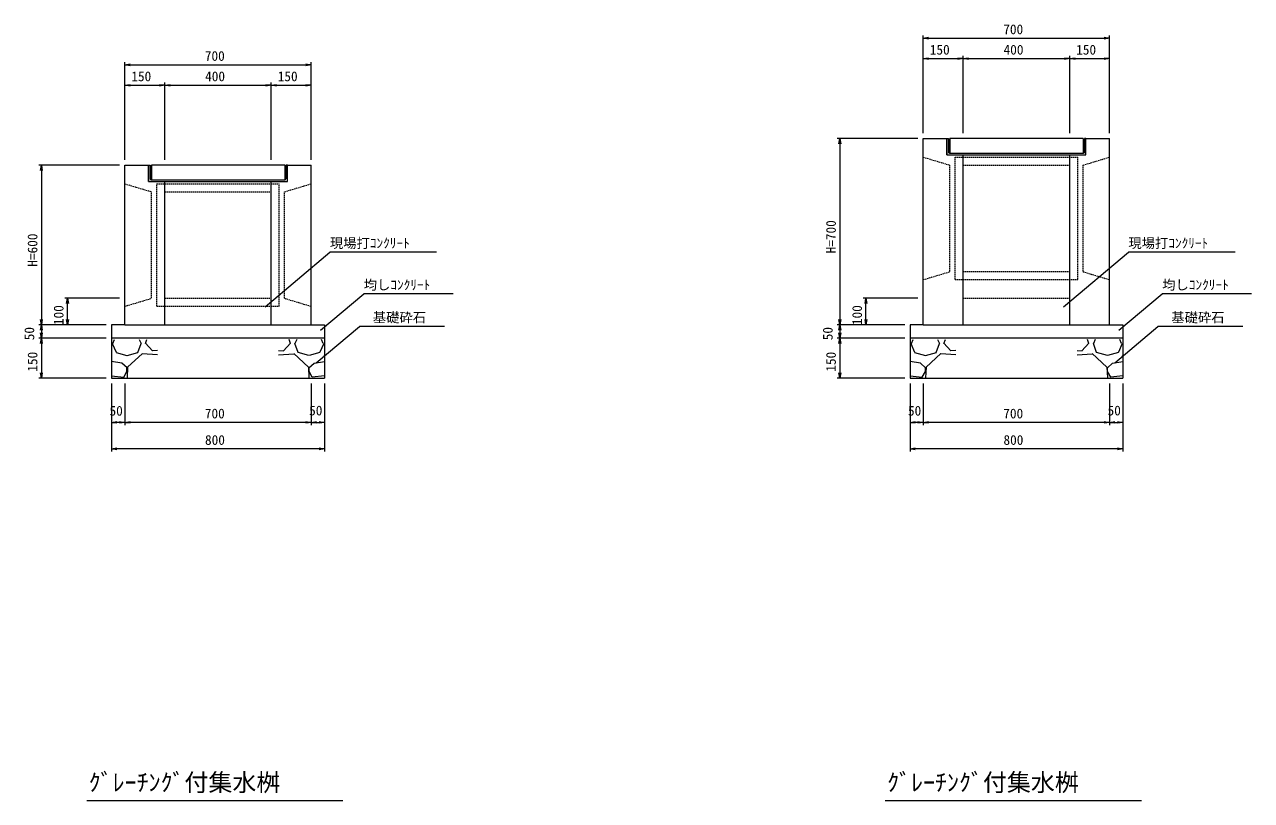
# Model space of a CAD drawing. Units: millimetres on the paper. Extents: x 0 to 841, y 0 to 594.
# Drawn here: x 382.8 to 613.3, y 299.7 to 445.3 of the extents above; entities that cross this region are included whole.
import ezdxf
from ezdxf.enums import TextEntityAlignment as Align

# ---------------------------------------------------------------- set-up
doc = ezdxf.new("R2010")
doc.units = ezdxf.units.MM
doc.linetypes.add('USER1', pattern=[0.375, 0.25, -0.125])
for name, color, linetype, lineweight in [('D-STR-DIM（寸法）', 7, 'Continuous', 18), ('D-STR-HTXT（旗揚げ）', 7, 'Continuous', 18), ('D-STR-STR1（構造物）', 4, 'Continuous', 18), ('D-STR-STRn（構造物）', 7, 'Continuous', 18), ('D-STR（構造物外形線）', 1, 'Continuous', 18)]:
    doc.layers.add(name, color=color, linetype=linetype, lineweight=lineweight)
doc.layers.add('D-STR-TXT（文字）', color=7, linetype='Continuous')
doc.layers.add('D-TTL-TXT（文字）', color=7, linetype='Continuous')
doc.styles.add('ＭＳ ゴシック', font='')
doc.styles.get('ＭＳ ゴシック').set_extended_font_data('MS Gothic')

msp = doc.modelspace()

# ---------------------------------------------------------------- linework, layer by layer
at = {"layer": 'D-STR-DIM（寸法）'}
for p, q in [((551.681, 424.928), (551.681, 443.256)), ((551.681, 442.756), (552.681, 442.923)), ((552.681, 442.59), (551.681, 442.756)), ((551.681, 442.756), (552.681, 442.756)), ((552.681, 442.756), (585.681, 442.756)), ((585.681, 442.923), (586.681, 442.756)), ((586.681, 442.756), (585.681, 442.59)), ((586.681, 442.756), (585.681, 442.756)), ((586.681, 424.928), (586.681, 443.256)), ((401.681, 419.928), (401.681, 438.256)), ((436.681, 419.928), (436.681, 438.256)), ((551.681, 424.928), (551.681, 439.428)), ((551.681, 438.928), (552.681, 439.094)), ((552.681, 438.761), (551.681, 438.928)), ((551.681, 438.928), (552.681, 438.928)), ((552.681, 438.928), (558.181, 438.928)), ((558.181, 439.094), (559.181, 438.928)), ((559.181, 438.928), (558.181, 438.761)), ((559.181, 438.928), (558.181, 438.928)), ((559.181, 424.928), (559.181, 439.428)), ((559.181, 424.928), (559.181, 439.428)), ((559.181, 438.928), (560.181, 439.094)), ((560.181, 438.761), (559.181, 438.928)), ((559.181, 438.928), (560.181, 438.928)), ((560.181, 438.928), (578.181, 438.928)), ((578.181, 439.094), (579.181, 438.928)), ((579.181, 438.928), (578.181, 438.761)), ((579.181, 438.928), (578.181, 438.928)), ((579.181, 424.928), (579.181, 439.428)), ((579.181, 424.928), (579.181, 439.428)), ((579.181, 438.928), (580.181, 439.094)), ((580.181, 438.761), (579.181, 438.928)), ((579.181, 438.928), (580.181, 438.928)), ((580.181, 438.928), (585.681, 438.928)), ((585.681, 439.094), (586.681, 438.928)), ((586.681, 438.928), (585.681, 438.761)), ((586.681, 438.928), (585.681, 438.928)), ((586.681, 424.928), (586.681, 439.428)), ((401.681, 437.756), (402.681, 437.923)), ((402.681, 437.59), (401.681, 437.756)), ((401.681, 437.756), (402.681, 437.756)), ((402.681, 437.756), (435.681, 437.756)), ((435.681, 437.923), (436.681, 437.756)), ((436.681, 437.756), (435.681, 437.59)), ((436.681, 437.756), (435.681, 437.756)), ((401.681, 419.928), (401.681, 434.428)), ((401.681, 433.928), (402.681, 434.094)), ((402.681, 433.761), (401.681, 433.928)), ((401.681, 433.928), (402.681, 433.928)), ((402.681, 433.928), (408.181, 433.928)), ((408.181, 434.094), (409.181, 433.928)), ((409.181, 433.928), (408.181, 433.761)), ((409.181, 433.928), (408.181, 433.928)), ((409.181, 419.928), (409.181, 434.428)), ((409.181, 419.928), (409.181, 434.428)), ((409.181, 433.928), (410.181, 434.094)), ((410.181, 433.761), (409.181, 433.928)), ((409.181, 433.928), (410.181, 433.928)), ((410.181, 433.928), (428.181, 433.928)), ((428.181, 434.094), (429.181, 433.928)), ((429.181, 433.928), (428.181, 433.761)), ((429.181, 433.928), (428.181, 433.928)), ((429.181, 419.928), (429.181, 434.428)), ((429.181, 419.928), (429.181, 434.428)), ((429.181, 433.928), (430.181, 434.094)), ((430.181, 433.761), (429.181, 433.928)), ((429.181, 433.928), (430.181, 433.928)), ((430.181, 433.928), (435.681, 433.928)), ((435.681, 434.094), (436.681, 433.928)), ((436.681, 433.928), (435.681, 433.761)), ((436.681, 433.928), (435.681, 433.928)), ((436.681, 419.928), (436.681, 434.428)), ((550.681, 423.928), (535.496, 423.928)), ((535.829, 422.928), (535.996, 423.928)), ((535.996, 423.928), (536.162, 422.928)), ((535.996, 423.928), (535.996, 422.928)), ((535.996, 422.928), (535.996, 389.928)), ((400.681, 418.928), (385.496, 418.928)), ((385.829, 417.928), (385.996, 418.928)), ((385.996, 418.928), (386.162, 417.928)), ((385.996, 418.928), (385.996, 417.928)), ((385.996, 417.928), (385.996, 389.928)), ((400.681, 393.928), (390.405, 393.928)), ((390.738, 392.928), (390.905, 393.928)), ((390.905, 393.928), (391.072, 392.928)), ((390.905, 393.928), (390.905, 392.928)), ((390.905, 389.928), (390.905, 392.928)), ((550.681, 393.928), (540.405, 393.928)), ((540.738, 392.928), (540.905, 393.928)), ((540.905, 393.928), (541.072, 392.928)), ((540.905, 393.928), (540.905, 392.928)), ((540.905, 389.928), (540.905, 392.928)), ((385.996, 388.928), (385.829, 389.928)), ((386.162, 389.928), (385.996, 388.928)), ((385.996, 388.928), (385.996, 389.928)), ((390.905, 388.928), (390.738, 389.928)), ((391.072, 389.928), (390.905, 388.928)), ((390.905, 388.928), (390.905, 389.928)), ((535.996, 388.928), (535.829, 389.928)), ((536.162, 389.928), (535.996, 388.928)), ((535.996, 388.928), (535.996, 389.928)), ((540.905, 388.928), (540.738, 389.928)), ((541.072, 389.928), (540.905, 388.928)), ((540.905, 388.928), (540.905, 389.928)), ((398.181, 388.928), (385.496, 388.928)), ((395.681, 388.928), (385.496, 388.928)), ((385.829, 387.928), (385.996, 388.928)), ((385.996, 386.428), (385.829, 387.428)), ((385.996, 388.928), (386.162, 387.928)), ((385.996, 388.928), (385.996, 387.928)), ((385.996, 387.928), (385.996, 387.428)), ((386.162, 387.428), (385.996, 386.428)), ((385.996, 386.428), (385.996, 387.428)), ((398.181, 388.928), (390.405, 388.928)), ((548.181, 388.928), (535.496, 388.928)), ((545.681, 388.928), (535.496, 388.928)), ((535.829, 387.928), (535.996, 388.928)), ((535.996, 386.428), (535.829, 387.428)), ((535.996, 388.928), (536.162, 387.928)), ((535.996, 388.928), (535.996, 387.928)), ((535.996, 387.928), (535.996, 387.428)), ((536.162, 387.428), (535.996, 386.428)), ((535.996, 386.428), (535.996, 387.428)), ((548.181, 388.928), (540.405, 388.928)), ((398.181, 386.428), (385.496, 386.428)), ((398.181, 386.428), (385.496, 386.428)), ((385.829, 385.428), (385.996, 386.428)), ((385.996, 386.428), (386.162, 385.428)), ((385.996, 386.428), (385.996, 385.428)), ((385.996, 385.428), (385.996, 379.928)), ((548.181, 386.428), (535.496, 386.428)), ((548.181, 386.428), (535.496, 386.428)), ((535.829, 385.428), (535.996, 386.428)), ((535.996, 386.428), (536.162, 385.428)), ((535.996, 386.428), (535.996, 385.428)), ((535.996, 385.428), (535.996, 379.928)), ((398.181, 378.928), (385.496, 378.928)), ((385.996, 378.928), (385.829, 379.928)), ((386.162, 379.928), (385.996, 378.928)), ((385.996, 378.928), (385.996, 379.928)), ((548.181, 378.928), (535.496, 378.928)), ((535.996, 378.928), (535.829, 379.928)), ((536.162, 379.928), (535.996, 378.928)), ((535.996, 378.928), (535.996, 379.928)), ((399.181, 377.928), (399.181, 365.167)), ((399.181, 377.928), (399.181, 370.135)), ((401.681, 377.928), (401.681, 370.135)), ((401.681, 377.928), (401.681, 370.135)), ((436.681, 377.928), (436.681, 370.135)), ((436.681, 377.928), (436.681, 370.135)), ((439.181, 377.928), (439.181, 365.167)), ((439.181, 377.928), (439.181, 370.135)), ((549.181, 377.928), (549.181, 365.167)), ((549.181, 377.928), (549.181, 370.135)), ((551.681, 377.928), (551.681, 370.135)), ((551.681, 377.928), (551.681, 370.135)), ((586.681, 377.928), (586.681, 370.135)), ((586.681, 377.928), (586.681, 370.135)), ((589.181, 377.928), (589.181, 365.167)), ((589.181, 377.928), (589.181, 370.135)), ((399.181, 370.635), (400.181, 370.801)), ((400.181, 370.468), (399.181, 370.635)), ((399.181, 370.635), (400.181, 370.635)), ((400.681, 370.635), (400.181, 370.635)), ((400.681, 370.801), (401.681, 370.635)), ((401.681, 370.635), (400.681, 370.468)), ((401.681, 370.635), (400.681, 370.635)), ((401.681, 370.635), (402.681, 370.801)), ((402.681, 370.468), (401.681, 370.635)), ((401.681, 370.635), (402.681, 370.635)), ((435.681, 370.635), (402.681, 370.635)), ((435.681, 370.801), (436.681, 370.635)), ((436.681, 370.635), (435.681, 370.468)), ((436.681, 370.635), (435.681, 370.635)), ((436.681, 370.635), (437.681, 370.801)), ((437.681, 370.468), (436.681, 370.635)), ((436.681, 370.635), (437.681, 370.635)), ((437.681, 370.635), (438.181, 370.635)), ((438.181, 370.801), (439.181, 370.635)), ((439.181, 370.635), (438.181, 370.468)), ((439.181, 370.635), (438.181, 370.635)), ((549.181, 370.635), (550.181, 370.801)), ((550.181, 370.468), (549.181, 370.635)), ((549.181, 370.635), (550.181, 370.635)), ((550.681, 370.635), (550.181, 370.635)), ((550.681, 370.801), (551.681, 370.635)), ((551.681, 370.635), (550.681, 370.468)), ((551.681, 370.635), (550.681, 370.635)), ((551.681, 370.635), (552.681, 370.801)), ((552.681, 370.468), (551.681, 370.635)), ((551.681, 370.635), (552.681, 370.635)), ((585.681, 370.635), (552.681, 370.635)), ((585.681, 370.801), (586.681, 370.635)), ((586.681, 370.635), (585.681, 370.468)), ((586.681, 370.635), (585.681, 370.635)), ((586.681, 370.635), (587.681, 370.801)), ((587.681, 370.468), (586.681, 370.635)), ((586.681, 370.635), (587.681, 370.635)), ((587.681, 370.635), (588.181, 370.635)), ((588.181, 370.801), (589.181, 370.635)), ((589.181, 370.635), (588.181, 370.468)), ((589.181, 370.635), (588.181, 370.635)), ((399.181, 365.667), (400.181, 365.833)), ((400.181, 365.5), (399.181, 365.667)), ((399.181, 365.667), (400.181, 365.667)), ((438.181, 365.667), (400.181, 365.667)), ((438.181, 365.833), (439.181, 365.667)), ((439.181, 365.667), (438.181, 365.5)), ((439.181, 365.667), (438.181, 365.667)), ((549.181, 365.667), (550.181, 365.833)), ((550.181, 365.5), (549.181, 365.667)), ((549.181, 365.667), (550.181, 365.667)), ((588.181, 365.667), (550.181, 365.667)), ((588.181, 365.833), (589.181, 365.667)), ((589.181, 365.667), (588.181, 365.5)), ((589.181, 365.667), (588.181, 365.667))]:
    msp.add_line(p, q, dxfattribs=at)
at = {"layer": 'D-STR-HTXT（旗揚げ）'}
for p, q in [((428.018, 392.353), (440.204, 402.568)), ((460.238, 402.568), (440.204, 402.568)), ((578.018, 392.353), (590.204, 402.568)), ((610.238, 402.568), (590.204, 402.568)), ((438.437, 387.929), (446.561, 394.739)), ((463.328, 394.739), (446.561, 394.739)), ((588.437, 387.929), (596.561, 394.739)), ((613.328, 394.739), (596.561, 394.739)), ((437.64, 381.802), (445.764, 388.612)), ((461.738, 388.612), (445.764, 388.612)), ((587.64, 381.802), (595.764, 388.612)), ((611.738, 388.612), (595.764, 388.612)), ((394.532, 299.658), (442.641, 299.658)), ((544.532, 299.658), (592.641, 299.658))]:
    msp.add_line(p, q, dxfattribs=at)
at = {"layer": 'D-STR-STR1（構造物）'}
for p, q in [((556.131, 423.928), (556.131, 420.878)), ((556.131, 420.878), (556.131, 423.928)), ((556.131, 423.928), (556.431, 423.928)), ((556.431, 423.928), (556.431, 421.328)), ((581.706, 423.928), (556.656, 423.928)), ((556.656, 423.928), (556.656, 421.178)), ((581.706, 423.928), (581.706, 421.178)), ((582.231, 423.928), (581.931, 423.928)), ((581.931, 423.928), (581.931, 421.328)), ((582.231, 420.878), (582.231, 423.928)), ((556.131, 420.878), (582.231, 420.878)), ((556.581, 421.178), (581.781, 421.178)), ((406.131, 418.928), (406.131, 415.878)), ((406.131, 415.878), (406.131, 418.928)), ((406.131, 418.928), (406.431, 418.928)), ((406.431, 418.928), (406.431, 416.328)), ((431.706, 418.928), (406.656, 418.928)), ((406.656, 418.928), (406.656, 416.178)), ((431.706, 418.928), (431.706, 416.178)), ((432.231, 418.928), (431.931, 418.928)), ((431.931, 418.928), (431.931, 416.328)), ((432.231, 415.878), (432.231, 418.928)), ((406.131, 415.878), (432.231, 415.878)), ((406.581, 416.178), (431.781, 416.178))]:
    msp.add_line(p, q, dxfattribs=at)
at = {"layer": 'D-STR-STR1（構造物）', "color": 7, "linetype": 'USER1'}
for p, q in [((409.181, 393.928), (429.181, 393.928)), ((559.181, 393.928), (579.181, 393.928))]:
    msp.add_line(p, q, dxfattribs=at)
at = {"layer": 'D-STR-STR1（構造物）'}
for centre, start, end in [((556.581, 421.328), 180, 270), ((581.781, 421.328), 270, 0), ((406.581, 416.328), 180, 270), ((431.781, 416.328), 270, 0)]:
    msp.add_arc(centre, 0.15, start, end, dxfattribs=at)
at = {"layer": 'D-STR-STRn（構造物）'}
for p, q in [((401.681, 388.928), (399.181, 388.928)), ((399.181, 388.928), (399.181, 378.928)), ((436.681, 388.928), (439.181, 388.928)), ((439.181, 388.928), (439.181, 378.928)), ((551.681, 388.928), (549.181, 388.928)), ((549.181, 388.928), (549.181, 378.928)), ((586.681, 388.928), (589.181, 388.928)), ((589.181, 388.928), (589.181, 378.928)), ((439.181, 386.428), (399.181, 386.428)), ((399.315, 385.464), (400.035, 383.784)), ((399.446, 385.466), (399.762, 386.205)), ((404.121, 383.775), (404.721, 385.455)), ((404.377, 386.205), (404.719, 385.464)), ((405.556, 385.461), (405.835, 386.205)), ((406.876, 384.043), (405.556, 385.483)), ((431.486, 384.043), (432.806, 385.483)), ((432.806, 385.461), (432.527, 386.205)), ((434.241, 383.775), (433.641, 385.455)), ((433.986, 386.205), (433.644, 385.464)), ((439.047, 385.464), (438.327, 383.784)), ((438.917, 385.466), (438.6, 386.205)), ((589.181, 386.428), (549.181, 386.428)), ((549.315, 385.464), (550.035, 383.784)), ((549.446, 385.466), (549.762, 386.205)), ((554.121, 383.775), (554.721, 385.455)), ((554.377, 386.205), (554.719, 385.464)), ((555.556, 385.461), (555.835, 386.205)), ((556.876, 384.043), (555.556, 385.483)), ((581.486, 384.043), (582.806, 385.483)), ((582.806, 385.461), (582.527, 386.205)), ((584.241, 383.775), (583.641, 385.455)), ((583.986, 386.205), (583.644, 385.464)), ((589.047, 385.464), (588.327, 383.784)), ((588.917, 385.466), (588.6, 386.205)), ((399.319, 383.063), (399.181, 383.109)), ((399.181, 382.992), (399.305, 383.066)), ((400.026, 383.772), (402.066, 383.173)), ((402.088, 383.172), (404.128, 383.772)), ((404.967, 383.545), (402.207, 381.025)), ((407.8, 383.289), (404.96, 383.525)), ((407.8, 384.119), (406.863, 384.037)), ((430.562, 384.119), (431.499, 384.037)), ((430.562, 383.289), (433.402, 383.525)), ((433.395, 383.545), (436.155, 381.025)), ((436.274, 383.172), (434.234, 383.772)), ((438.336, 383.772), (436.296, 383.173)), ((439.044, 383.063), (439.181, 383.109)), ((439.181, 382.992), (439.058, 383.066)), ((549.319, 383.063), (549.181, 383.109)), ((549.181, 382.992), (549.305, 383.066)), ((550.026, 383.772), (552.066, 383.173)), ((552.088, 383.172), (554.128, 383.772)), ((554.967, 383.545), (552.207, 381.025)), ((557.8, 383.289), (554.96, 383.525)), ((557.8, 384.119), (556.863, 384.037)), ((580.562, 384.119), (581.499, 384.037)), ((580.562, 383.289), (583.402, 383.525)), ((583.395, 383.545), (586.155, 381.025)), ((586.274, 383.172), (584.234, 383.772)), ((588.336, 383.772), (586.296, 383.173)), ((589.044, 383.063), (589.181, 383.109)), ((589.181, 382.992), (589.058, 383.066)), ((401.133, 381.753), (399.181, 382.046)), ((402.09, 380.889), (401.13, 381.729)), ((402.076, 380.184), (402.076, 380.904)), ((402.199, 381.02), (402.103, 379.005)), ((436.163, 381.02), (436.259, 379.005)), ((436.273, 380.889), (437.233, 381.729)), ((436.286, 380.184), (436.286, 380.904)), ((437.23, 381.753), (439.181, 382.046)), ((551.133, 381.753), (549.181, 382.046)), ((552.09, 380.889), (551.13, 381.729)), ((552.076, 380.184), (552.076, 380.904)), ((552.199, 381.02), (552.103, 379.005)), ((586.163, 381.02), (586.259, 379.005)), ((586.273, 380.889), (587.233, 381.729)), ((586.286, 380.184), (586.286, 380.904)), ((587.23, 381.753), (589.181, 382.046)), ((399.181, 379.374), (401.481, 379.099)), ((399.181, 378.928), (439.181, 378.928)), ((401.462, 379.099), (402.062, 380.179)), ((436.901, 379.099), (436.301, 380.179)), ((439.181, 379.374), (436.882, 379.099)), ((549.181, 379.374), (551.481, 379.099)), ((549.181, 378.928), (589.181, 378.928)), ((551.462, 379.099), (552.062, 380.179)), ((586.901, 379.099), (586.301, 380.179)), ((589.181, 379.374), (586.882, 379.099))]:
    msp.add_line(p, q, dxfattribs=at)
at = {"layer": 'D-STR（構造物外形線）'}
for p, q in [((551.681, 388.928), (551.681, 423.928)), ((551.681, 423.928), (556.131, 423.928)), ((582.231, 423.928), (586.681, 423.928)), ((586.681, 388.928), (586.681, 423.928)), ((559.181, 388.928), (559.181, 420.878)), ((579.181, 388.928), (579.181, 420.878)), ((401.681, 388.928), (401.681, 418.928)), ((401.681, 418.928), (406.131, 418.928)), ((432.231, 418.928), (436.681, 418.928)), ((436.681, 388.928), (436.681, 418.928)), ((409.181, 388.928), (409.181, 415.878)), ((429.181, 388.928), (429.181, 415.878)), ((401.681, 388.928), (436.681, 388.928)), ((551.681, 388.928), (586.681, 388.928))]:
    msp.add_line(p, q, dxfattribs=at)
at = {"layer": 'D-STR（構造物外形線）', "linetype": 'USER1'}
for p, q in [((551.681, 420.428), (556.681, 418.928)), ((557.681, 420.428), (580.681, 420.428)), ((557.681, 397.428), (557.681, 420.428)), ((580.681, 397.428), (580.681, 420.428)), ((581.681, 418.928), (586.681, 420.428)), ((556.681, 398.928), (556.681, 418.928)), ((559.181, 418.928), (579.181, 418.928)), ((559.181, 398.928), (559.181, 418.928)), ((579.181, 398.928), (579.181, 418.928)), ((581.681, 398.928), (581.681, 418.928)), ((401.681, 415.428), (406.681, 413.928)), ((407.681, 415.428), (430.681, 415.428)), ((407.681, 392.428), (407.681, 415.428)), ((430.681, 392.428), (430.681, 415.428)), ((431.681, 413.928), (436.681, 415.428)), ((406.681, 393.928), (406.681, 413.928)), ((409.181, 413.928), (429.181, 413.928)), ((409.181, 393.928), (409.181, 413.928)), ((429.181, 393.928), (429.181, 413.928)), ((431.681, 393.928), (431.681, 413.928)), ((551.681, 397.428), (556.681, 398.928)), ((559.181, 398.928), (579.181, 398.928)), ((581.681, 398.928), (586.681, 397.428)), ((557.681, 397.428), (580.681, 397.428)), ((401.681, 392.428), (406.681, 393.928)), ((407.681, 392.428), (430.681, 392.428)), ((409.181, 393.928), (429.181, 393.928)), ((431.681, 393.928), (436.681, 392.428))]:
    msp.add_line(p, q, dxfattribs=at)

# ---------------------------------------------------------------- texts
at = {"layer": 'D-STR-DIM（寸法）', "style": 'ＭＳ ゴシック'}
for s, p in [('700', (566.707, 442.956)), ('700', (416.707, 437.956)), ('150', (552.899, 439.128)), ('400', (566.757, 439.128)), ('150', (580.399, 439.128)), ('150', (402.899, 434.128)), ('400', (416.757, 434.128)), ('150', (430.399, 434.128)), ('50', (398.8, 371.346)), ('50', (436.3, 371.394)), ('50', (548.8, 371.346)), ('50', (586.3, 371.394)), ('700', (416.707, 370.835)), ('700', (566.707, 370.835)), ('800', (416.738, 365.867)), ('800', (566.738, 365.867))]:
    msp.add_text(s, height=1.833, dxfattribs=at).set_placement(p, align=Align.BOTTOM_LEFT)
for s, p in [('H=700', (535.796, 402.354)), ('H=600', (385.796, 399.854)), ('100', (390.705, 388.896)), ('100', (540.705, 388.896)), ('50', (385.196, 386.047)), ('50', (535.196, 386.047)), ('150', (385.796, 380.146)), ('150', (535.796, 380.146))]:
    msp.add_text(s, height=1.833, rotation=90, dxfattribs=at).set_placement(p, align=Align.BOTTOM_LEFT)
at = {"layer": 'D-STR-TXT（文字）', "style": 'ＭＳ ゴシック'}
for s, p in [('現場打ｺﾝｸﾘｰﾄ', (440.204, 402.821)), ('現場打ｺﾝｸﾘｰﾄ', (590.204, 402.821)), ('均しｺﾝｸﾘｰﾄ', (446.561, 394.991)), ('均しｺﾝｸﾘｰﾄ', (596.561, 394.991)), ('基礎砕石', (448.264, 388.864)), ('基礎砕石', (598.264, 388.864))]:
    msp.add_text(s, height=1.833, dxfattribs=at).set_placement(p, align=Align.BOTTOM_LEFT)
at = {"layer": 'D-TTL-TXT（文字）', "style": 'ＭＳ ゴシック'}
for p in [(394.882, 300.402), (544.882, 300.402)]:
    msp.add_text('ｸﾞﾚｰﾁﾝｸﾞ付集水桝', height=3.299, dxfattribs=at).set_placement(p, align=Align.BOTTOM_LEFT)

doc.saveas('drawing.dxf')
